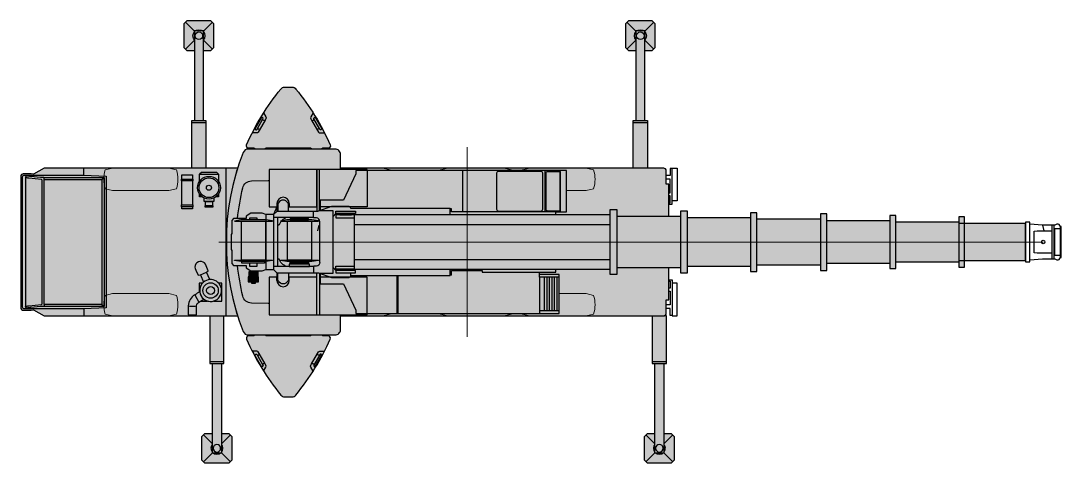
# Model space of a CAD drawing. Header units: millimetres. Extents: x 0 to 64514, y 0 to 30845.
# Drawn here: x 43590 to 64514, y 2416 to 11316 of the extents above; entities that cross this region are included whole.
import ezdxf

# ---------------------------------------------------------------- set-up
doc = ezdxf.new("R2010")
doc.units = ezdxf.units.MM
doc.set_wipeout_variables(frame=1)
doc.layers.add('Техника. Кран LTM 1200-5.1', color=250, linetype='Continuous')
doc.layers.add('Техника. Кран LTM 1200-5.1 Штрих', color=7, linetype='Continuous', lineweight=15, true_color=0xffc994)

# ---------------------------------------------------------------- blocks, each defined once
blk = doc.blocks.new('BLOCK-20200509.104115')
at = {"color": 0, "linetype": 'ByBlock', "lineweight": -2, "transparency": 16777216}
blk.add_lwpolyline([(-566, -224), (-718, -188, -0.14555), (-718, 188), (-566, 224), (566, 224), (718, 188, -0.14555), (718, -188), (566, -224)], format="xyb", close=True, dxfattribs=at)
blk = doc.blocks.new('BLOCK-20200509.102959')
at = {"color": 0, "linetype": 'ByBlock', "lineweight": -2, "transparency": 16777216}
blk.add_wipeout([(-8978, -1321), (-8974, -1341), (-8964, -1357), (-8947, -1368), (-8928, -1372), (-8908, -1372), (-8773, -1372), (-8721, -1362), (-8510, -1485), (3952, -1485), (3952, -1485), (3971, -1481), (3988, -1470), (3999, -1454), (4002, -1435), (4002, -1163), (4052, -1163), (4052, 1163), (4002, 1163), (4002, 1435), (4002, 1435), (3999, 1454), (3988, 1470), (3971, 1481), (3952, 1485), (-8510, 1485), (-8721, 1362), (-8773, 1372), (-8908, 1372), (-8928, 1372), (-8928, 1372), (-8947, 1368), (-8964, 1357), (-8974, 1341), (-8978, 1321)], dxfattribs=at)
at = {"layer": 'Техника. Кран LTM 1200-5.1 Штрих', "transparency": 16777216}
h = blk.add_hatch(color=256, dxfattribs=at)
h.dxf.hatch_style = 1
edge = h.paths.add_edge_path()
edge.add_arc((-8928, -1321), 50.3, 180, 270)
edge.add_line((-8928, -1372), (-8908, -1372))
edge.add_line((-8908, -1372), (-8773, -1372))
edge.add_line((-8773, -1372), (-8721, -1362))
edge.add_line((-8721, -1362), (-8510, -1485))
edge.add_line((-8510, -1485), (3952, -1485))
edge.add_arc((3952, -1435), 50.3, 270, 360)
edge.add_line((4002, -1435), (4002, -1163))
edge.add_line((4002, -1163), (4052, -1163))
edge.add_line((4052, -1163), (4052, 1163))
edge.add_line((4052, 1163), (4002, 1163))
edge.add_line((4002, 1163), (4002, 1435))
edge.add_arc((3952, 1435), 50.3, 0, 90)
edge.add_line((3952, 1485), (-8510, 1485))
edge.add_line((-8510, 1485), (-8721, 1362))
edge.add_line((-8721, 1362), (-8773, 1372))
edge.add_line((-8773, 1372), (-8908, 1372))
edge.add_line((-8908, 1372), (-8928, 1372))
edge.add_arc((-8928, 1321), 50.3, 90, 180)
edge.add_line((-8978, 1321), (-8978, -1321))
h = blk.add_hatch(color=256, dxfattribs=at)
h.dxf.hatch_style = 1
h.set_gradient(color1=(91, 91, 91), color2=(204, 204, 204), tint=1)
edge = h.paths.add_edge_path()
edge.add_arc((-8778, -1691), 409, 95.5172, 104.8599, ccw=False)
edge.add_line((-8818, -1285), (-8562, -1258))
edge.add_arc((-8564, -1242), 16, 275.9323, 360)
edge.add_line((-8548, -1242), (-8548, 1242))
edge.add_arc((-8564, 1242), 16, 0, 84.0677)
edge.add_line((-8562, 1258), (-8818, 1285))
edge.add_arc((-8778, 1691), 409, 255.1401, 264.4828, ccw=False)
edge.add_line((-8883, 1296), (-8883, -1296))
at = {"color": 0, "linetype": 'ByBlock', "lineweight": -2, "transparency": 16777216}
for p, q in [((-7712, 1345), (-7712, 1485)), ((-4852, 1485), (-4852, -1485)), ((-7348, 1257), (-7302, 1295)), ((-5366, -662), (-5241, -609)), ((-5479, -1060), (-5395, -1208)), ((-7712, -1345), (-7712, -1485)), ((-7348, -1257), (-7302, -1295))]:
    blk.add_line(p, q, dxfattribs=at)
for points in [[(-8978, -1321, 0.414214), (-8928, -1372), (-8908, -1372), (-8773, -1372), (-8721, -1362), (-8510, -1485), (3952, -1485, 0.414214), (4002, -1435), (4002, -1163), (4052, -1163), (4052, 1163), (4002, 1163), (4002, 1435, 0.414214), (3952, 1485), (-8510, 1485), (-8721, 1362), (-8773, 1372), (-8908, 1372), (-8928, 1372, 0.414214), (-8978, 1321)], [(-8941, 1310, -0.414214), (-8906, 1346), (-7712, 1346), (-7262, 1322), (-7262, -1322), (-7712, -1346), (-8906, -1346, -0.414214), (-8941, -1310)], [(-8883, -1296, -0.040788), (-8818, -1285), (-8562, -1258, 0.384203), (-8548, -1242), (-8548, 1242, 0.384203), (-8562, 1258), (-8818, 1285, -0.040788), (-8883, 1296)], [(-5304, -809, 0.25355), (-5379, -1004, -0.007762), (-5479, -1060, 0.254739), (-5609, -1281), (-5609, -1465), (-5443, -1465), (-5443, -1283, -0.268061), (-5395, -1208), (-5296, -1150, 1.462914), (-5179, -757), (-5241, -609), (-5208, -581), (-5252, -479, 1.204244), (-5457, -566), (-5413, -667), (-5366, -662)]]:
    blk.add_lwpolyline(points, format="xyb", close=True, dxfattribs=at)
for points in [[(4052, 761), (4119, 761), (4119, 1480), (4081, 1480), (4081, 1341), (4002, 1341)], [(-8517, 1295), (-7302, 1295), (-7302, -1295), (-8517, -1295)], [(-5739, 1266), (-5739, 1349), (-5524, 1349), (-5524, 1266)], [(-5383, 1220), (-5383, 1363), (-4999, 1363), (-4999, 1214)], [(4052, 988), (4081, 988), (4081, 1262), (4002, 1262)], [(-5739, 747), (-5739, 1228)], [(-5524, 1228), (-5524, 747)], [(-5330, 908), (-5383, 908), (-5383, 963)], [(-5095, 885), (-5095, 812), (-5288, 812), (-5288, 883)], [(-4999, 970), (-4999, 908), (-5057, 908)], [(4052, 790), (4081, 790), (4081, 927), (4052, 927)], [(-5524, 709), (-5524, 667), (-5739, 667), (-5739, 709)], [(-5325, -830), (-5390, -830), (-5390, -1011)], [(-5101, -1188), (-4934, -1188), (-4934, -830), (-4996, -830)], [(4052, -761), (4119, -761), (4119, -1480), (4081, -1480), (4081, -1341), (4002, -1341)], [(4052, -790), (4081, -790), (4081, -927), (4052, -927)], [(4052, -988), (4081, -988), (4081, -1262), (4002, -1262)], [(-5362, -1188), (-5220, -1188)]]:
    blk.add_lwpolyline(points, dxfattribs=at)
for points in [[(4119, 1488), (4226, 1488), (4226, 828), (4119, 828)], [(-8508, 1257), (-7348, 1257), (-7348, -1257), (-8508, -1257)], [(-5516, 1228), (-5747, 1228), (-5747, 1266), (-5516, 1266)], [(-5038, 1401), (-5345, 1401), (-5383, 1363), (-4999, 1363)], [(-5516, 709), (-5747, 709), (-5747, 747), (-5516, 747)], [(-5115, 701), (-5267, 701), (-5267, 730), (-5115, 730)], [(-5121, 730), (-5262, 730), (-5262, 812), (-5121, 812)], [(4119, -1488), (4226, -1488), (4226, -828), (4119, -828)]]:
    blk.add_lwpolyline(points, close=True, dxfattribs=at)
for points in [[(-8508, 1257, 0.098066), (-8517, 1295, -0.011975), (-8775, 1317, -0.041806), (-8854, 1332, 0.138573), (-8876, 1317, 0.119934), (-8883, 1296)], [(-8508, -1257, -0.098066), (-8517, -1295, 0.011975), (-8775, -1317, 0.041806), (-8854, -1332, -0.138573), (-8876, -1317, -0.119934), (-8883, -1296)]]:
    blk.add_lwpolyline(points, format="xyb", dxfattribs=at)
for centre, radius in [((-5193, 1092), 229), ((-5194, 1092), 198), ((-5194, 1092), 51.4), ((0, 0), 898), ((-5161, -976), 155), ((-5161, -976), 79.3)]:
    blk.add_circle(centre, radius, dxfattribs=at)
for start, end in [(94.6133, 130.446), (187.3631, 232.0417), (187.3669, 267.0039)]:
    blk.add_arc((-5161, -976), 220, start, end, dxfattribs=at)
blk.add_open_spline([(-5609, -1281), (-5592, -1299), (-5462, -1297), (-5443, -1283)], degree=3, dxfattribs=at)
at = {"layer": 'Defpoints', "color": 251, "linetype": 'ByBlock', "lineweight": 0, "true_color": 0x5b5b5b, "transparency": 16777216}
for p in [(-6565, 1261), (-3915, 1261), (-2265, 1261), (175, 1261), (1825, 1261)]:
    blk.add_blockref('BLOCK-20200509.104115', p, dxfattribs=at)
at = {"layer": 'Defpoints', "color": 251, "linetype": 'ByBlock', "lineweight": 0, "true_color": 0x5b5b5b, "transparency": 16777216, "xscale": -1, "rotation": 180}
for p in [(-6565, -1261), (-3915, -1261), (-2265, -1261), (175, -1261), (1825, -1261)]:
    blk.add_blockref('BLOCK-20200509.104115', p, dxfattribs=at)
blk = doc.blocks.new('BLOCK-20200509.081106')
at = {"layer": 'Техника. Кран LTM 1200-5.1 Штрих', "true_color": 0xadadad, "transparency": 16777216}
h = blk.add_hatch(color=253, dxfattribs=at)
h.dxf.hatch_style = 1
edge = h.paths.add_edge_path()
edge.add_arc((73, 635), 99.9, 39.401, 90)
edge.add_line((73, 735), (-73, 735))
edge.add_arc((-73, 635), 99.9, 90, 140.599)
edge.add_arc((3597, -2380), 4850, 140.599, 156.2263)
edge.add_arc((-795, -445), 50, 156.2263, 270)
edge.add_line((-795, -495), (-692, -495))
edge.add_arc((-693, -524), 28.9, -0.4368, 87.4475, ccw=False)
edge.add_line((-664, -524), (-664, -599))
edge.add_arc((-701, -593), 37.2, 294.2578, 351.3513, ccw=False)
edge.add_line((-686, -627), (-710, -634))
edge.add_arc((-704, -653), 20.4, 109.182, 186.4607)
edge.add_line((-724, -656), (-724, -696))
edge.add_arc((-684, -695), 39.7, 180.7946, 277.5377)
edge.add_line((-679, -734), (-461, -734))
edge.add_arc((-455, -695), 39.7, 262.4623, 359.2054)
edge.add_line((-416, -696), (-416, -656))
edge.add_arc((-436, -653), 20.4, 353.5393, 430.818)
edge.add_line((-429, -634), (-454, -627))
edge.add_arc((-439, -593), 37.2, 188.6487, 245.7422, ccw=False)
edge.add_line((-475, -599), (-475, -524))
edge.add_arc((-446, -524), 28.9, 92.5525, 180.4368, ccw=False)
edge.add_line((-448, -495), (448, -495))
edge.add_arc((446, -524), 28.9, -0.4368, 87.4475, ccw=False)
edge.add_line((475, -524), (475, -599))
edge.add_arc((439, -593), 37.2, 294.2578, 351.3513, ccw=False)
edge.add_line((454, -627), (429, -634))
edge.add_arc((436, -653), 20.4, 109.182, 186.4607)
edge.add_line((416, -656), (416, -696))
edge.add_arc((455, -695), 39.7, 180.7946, 277.5377)
edge.add_line((461, -734), (679, -734))
edge.add_arc((684, -695), 39.7, 262.4623, 359.2054)
edge.add_line((724, -696), (724, -656))
edge.add_arc((704, -653), 20.4, 353.5393, 430.818)
edge.add_line((710, -634), (686, -627))
edge.add_arc((701, -593), 37.2, 188.6487, 245.7422, ccw=False)
edge.add_line((664, -599), (664, -524))
edge.add_arc((693, -524), 28.9, 92.5525, 180.4368, ccw=False)
edge.add_line((692, -495), (795, -495))
edge.add_arc((795, -445), 50, 270, 383.7737)
edge.add_arc((-3597, -2380), 4850, 23.7737, 39.401)
at = {"color": 0, "linetype": 'ByBlock', "lineweight": -2, "transparency": 16777216}
for p, q in [((-630, -113), (-512, 96)), ((-468, 71), (-587, -137)), ((468, 71), (587, -137)), ((630, -113), (512, 96))]:
    blk.add_line(p, q, dxfattribs=at)
blk.add_lwpolyline([(150, 698, 0.224438), (73, 735), (-73, 735, 0.224438), (-150, 698, 0.068293), (-841, -425, 0.541678), (-795, -495), (-692, -495, -0.403439), (-664, -524), (-664, -599, -0.254402), (-686, -627), (-710, -634, 0.350581), (-724, -656), (-724, -696, 0.449119), (-679, -734), (-461, -734, 0.449119), (-416, -696), (-416, -656, 0.350581), (-429, -634), (-454, -627, -0.254402), (-475, -599), (-475, -524, -0.403439), (-448, -495), (448, -495, -0.403439), (475, -524), (475, -599, -0.254402), (454, -627), (429, -634, 0.350581), (416, -656), (416, -696, 0.449119), (461, -734), (679, -734, 0.449119), (724, -696), (724, -656, 0.350581), (710, -634), (686, -627, -0.254402), (664, -599), (664, -524, -0.403439), (692, -495), (795, -495, 0.541678), (841, -425, 0.068293)], format="xyb", close=True, dxfattribs=at)
for points in [[(-499, 217), (-451, 136, -0.267598), (-451, 101), (-468, 71, -0.41378), (-495, 64), (-504, 69, -0.413853), (-512, 96, 0.999642), (-546, 116), (-665, -93, 0.999642), (-630, -113, -0.413853), (-603, -105), (-594, -110, -0.41378), (-587, -137), (-604, -168, -0.267598), (-634, -185), (-728, -186)], [(499, 217), (451, 136, 0.267598), (451, 101), (468, 71, 0.41378), (495, 64), (504, 69, 0.413853), (512, 96, -0.999642), (546, 116), (665, -93, -0.999642), (630, -113, 0.413853), (603, -105), (594, -110, 0.41378), (587, -137), (604, -168, 0.267598), (634, -185), (728, -186)]]:
    blk.add_lwpolyline(points, format="xyb", dxfattribs=at)
blk = doc.blocks.new('BLOCK-20200509.081109')
at = {"color": 0, "linetype": 'ByBlock', "lineweight": -2, "transparency": 16777216}
blk.add_wipeout([(-1151, -1763), (-1143, -1804), (-1120, -1839), (-1086, -1862), (-1045, -1870), (705, -1870), (705, -1870), (736, -1865), (765, -1852), (788, -1830), (804, -1803), (804, -1803), (1025, -1099), (1137, -369), (1137, 369), (1025, 1099), (804, 1803), (804, 1803), (788, 1830), (765, 1852), (736, 1865), (705, 1870), (-1045, 1870), (-1045, 1870), (-1086, 1862), (-1120, 1839), (-1143, 1804), (-1151, 1763), (-1151, 1763)], dxfattribs=at)
at = {"layer": 'Техника. Кран LTM 1200-5.1 Штрих', "true_color": 0xadadad, "transparency": 16777216}
h = blk.add_hatch(color=253, dxfattribs=at)
h.dxf.hatch_style = 1
edge = h.paths.add_edge_path()
edge.add_arc((-1045, -1763), 107, 180, 270)
edge.add_line((-1045, -1870), (705, -1870))
edge.add_arc((705, -1763), 107, 270, 338.1762)
edge.add_arc((-3699, 0), 4850, 338.1762, 381.8238)
edge.add_arc((705, 1763), 107, 21.8238, 90)
edge.add_line((705, 1870), (-1045, 1870))
edge.add_arc((-1045, 1763), 107, 90, 180)
edge.add_line((-1151, 1763), (-1151, -1763))
at = {"color": 0, "linetype": 'ByBlock', "lineweight": -2, "transparency": 16777216}
blk.add_lwpolyline([(-1151, -1763, 0.414214), (-1045, -1870), (705, -1870, 0.306572), (804, -1803, 0.192785), (804, 1803, 0.306572), (705, 1870), (-1045, 1870, 0.414214), (-1151, 1763)], format="xyb", close=True, dxfattribs=at)
blk.add_lwpolyline([(-1151, 1239), (304, 1239), (642, 1228, -0.36355), (813, 1090, -0.029307), (921, 471), (921, -471, -0.029307), (813, -1090, -0.36355), (642, -1228), (304, -1239), (-1151, -1239)], format="xyb", dxfattribs=at)
blk = doc.blocks.new('BLOCK-20200509.101949')
at = {"color": 0, "linetype": 'ByBlock', "lineweight": -2, "transparency": 16777216}
blk.add_blockref('BLOCK-20200509.081106', (3597, 2380), dxfattribs=at)
at = {"color": 0, "linetype": 'ByBlock', "lineweight": -2, "transparency": 16777216, "xscale": -1, "rotation": 180}
blk.add_blockref('BLOCK-20200509.081106', (3597, -2380), dxfattribs=at)
at = {"color": 0, "linetype": 'ByBlock', "lineweight": -2, "transparency": 16777216}
blk.add_blockref('BLOCK-20200509.081109', (3699, 0), dxfattribs=at)
at = {"layer": 'Техника. Кран LTM 1200-5.1 Штрих', "transparency": 16777216}
h = blk.add_hatch(color=256, dxfattribs=at)
h.dxf.hatch_style = 1
edge = h.paths.add_edge_path()
edge.add_line((4300, 828), (4259, 828))
edge.add_line((4259, 828), (4259, 804))
edge.add_line((4259, 804), (4197, 804))
edge.add_line((4197, 804), (4197, 698))
edge.add_line((4197, 698), (4205, 698))
edge.add_line((4205, 698), (4205, 599))
edge.add_arc((4300, 1040), 452, 257.8552, 270)
edge.add_arc((4300, 1040), 452, 270, 282.1448)
edge.add_line((4395, 599), (4395, 698))
edge.add_line((4395, 698), (4403, 698))
edge.add_line((4403, 698), (4403, 804))
edge.add_line((4403, 804), (4341, 804))
edge.add_line((4341, 804), (4341, 828))
edge.add_line((4341, 828), (4300, 828))
at = {"color": 0, "linetype": 'ByBlock', "lineweight": -2, "transparency": 16777216}
blk.add_wipeout([(4052, -552), (4121, -582), (4353, -582), (4448, -517), (4448, -474), (4698, -474), (4734, -432), (4734, -158), (4750, -158), (4750, 158), (4734, 158), (4734, 432), (4698, 474), (4448, 474), (4448, 517), (4353, 582), (4121, 582), (4052, 552), (3893, 552), (3827, 617), (3827, 707), (3982, 707), (3982, 1462), (3022, 1462), (2970, 1462), (2010, 1462), (2010, 1438), (-1852, 1438), (-1852, 657), (-1456, 657), (-1456, 604), (-1781, 604), (-1781, -604), (-1995, -604), (-1995, -1438), (2010, -1438), (2010, -1462), (2970, -1462), (3022, -1462), (3982, -1462), (3982, -707), (3827, -707), (3893, -552)], dxfattribs=at)
at = {"layer": 'Техника. Кран LTM 1200-5.1 Штрих', "transparency": 16777216}
h = blk.add_hatch(color=256, dxfattribs=at)
h.dxf.hatch_style = 1
h.paths.add_polyline_path([(3893, -552), (4052, -552), (4121, -582), (4353, -582), (4448, -517), (4448, -474), (4698, -474), (4734, -432), (4734, -158), (4750, -158), (4750, 158), (4734, 158), (4734, 432), (4698, 474), (4448, 474), (4448, 517), (4353, 582), (4121, 582), (4052, 552), (3893, 552), (3827, 617), (3827, 707), (3982, 707), (3982, 1462), (3022, 1462), (2970, 1462), (2010, 1462), (2010, 1438), (-1852, 1438), (-1852, 657), (-1456, 657), (-1456, 604), (-1781, 604), (-1781, -604), (-1995, -604), (-1995, -1438), (2010, -1438), (2010, -1462), (2970, -1462), (3022, -1462), (3982, -1462), (3982, -707), (3827, -707)])
h = blk.add_hatch(color=256, dxfattribs=at)
h.dxf.hatch_style = 1
h.set_gradient(color1=(91, 91, 91), color2=(153, 153, 153), tint=1, name='CYLINDER')
h.paths.add_polyline_path([(3131, 367), (3617, 367), (3617, -418), (3131, -418)])
h = blk.add_hatch(color=256, dxfattribs=at)
h.dxf.hatch_style = 1
h.set_gradient(color1=(91, 91, 91), color2=(153, 153, 153), tint=1, name='CYLINDER')
h.paths.add_polyline_path([(4055, 367), (4541, 367), (4541, -418), (4055, -418)])
h = blk.add_hatch(color=256, dxfattribs=at)
h.dxf.hatch_style = 1
h.set_gradient(color1=(91, 91, 91), color2=(212, 212, 212), tint=1)
edge = h.paths.add_edge_path()
edge.add_line((-1869, -623), (-1621, -623))
edge.add_arc((-1621, -659), 36.1, 0, 90, ccw=False)
edge.add_line((-1585, -659), (-1585, -1383))
edge.add_arc((-1621, -1383), 36.1, 270, 360, ccw=False)
edge.add_line((-1621, -1419), (-1869, -1419))
edge.add_line((-1869, -1419), (-1869, -623))
at = {"layer": 'Техника. Кран LTM 1200-5.1 Штрих', "true_color": 0xd6d6d6, "transparency": 16777216}
h = blk.add_hatch(color=254, dxfattribs=at)
h.dxf.hatch_style = 1
edge = h.paths.add_edge_path()
edge.add_line((-1519, -659), (-1519, -1383))
edge.add_arc((-1483, -1383), 36.1, 180, 270)
edge.add_line((-1483, -1419), (-627, -1419))
edge.add_arc((-627, -1383), 36.1, 270, 360)
edge.add_line((-591, -1383), (-591, -659))
edge.add_arc((-627, -659), 36.1, 0, 90)
edge.add_line((-627, -623), (-1483, -623))
edge.add_arc((-1483, -659), 36.1, 90, 180)
at = {"color": 0, "linetype": 'ByBlock', "lineweight": -2, "transparency": 16777216}
for p, q in [((-1852, 1387), (-1456, 1387)), ((-1456, 708), (-1456, 1438)), ((1398, 676), (1398, 1438)), ((1413, 676), (1413, 1438)), ((2970, 627), (2970, 1462)), ((3022, 1462), (3022, 617)), ((-1852, 708), (-1456, 708)), ((315, 666), (346, 666)), ((3578, 776), (3578, 707)), ((3827, 776), (3827, 707)), ((4395, 698), (4205, 698)), ((4259, 804), (4341, 804)), ((2270, 516), (2270, -516)), ((4205, 599), (4395, 599)), ((-1869, -604), (-1869, -1438)), ((-1568, -604), (-1568, -1438)), ((86, -604), (86, -1438)), ((2970, -627), (2970, -1462)), ((3022, -1462), (3022, -617)), ((3827, -707), (3827, -617)), ((3578, -776), (3578, -707)), ((3827, -776), (3827, -707))]:
    blk.add_line(p, q, dxfattribs=at)
for points in [[(3893, -552), (4052, -552), (4121, -582), (4353, -582), (4448, -517), (4448, -474), (4698, -474), (4734, -432), (4734, -158), (4750, -158), (4750, 158), (4734, 158), (4734, 432), (4698, 474), (4448, 474), (4448, 517), (4353, 582), (4121, 582), (4052, 552), (3893, 552), (3827, 617), (3827, 707), (3982, 707), (3982, 1462), (3022, 1462), (2970, 1462), (2010, 1462), (2010, 1438), (-1852, 1438), (-1852, 657), (-1456, 657), (-1456, 604), (-1781, 604), (-1781, -604), (-1995, -604), (-1995, -1438), (2010, -1438), (2010, -1462), (2970, -1462), (3022, -1462), (3982, -1462), (3982, -707), (3827, -707)], [(2644, 620), (2244, 620), (2244, 571), (2644, 571)], [(2639, 544), (2639, 488), (2270, 488), (2270, 544)], [(2565, 571), (2565, 544), (2324, 544), (2324, 571)], [(3169, 444), (3581, 444), (3581, 496), (3169, 496)], [(3559, 393), (3191, 393), (3191, 423), (3559, 423)], [(3205, 444), (3545, 444), (3545, 423), (3205, 423)], [(3131, 367), (3617, 367), (3617, -418), (3131, -418)], [(4055, 367), (4541, 367), (4541, -418), (4055, -418)], [(2644, -620), (2244, -620), (2244, -571), (2644, -571)], [(2639, -544), (2639, -488), (2270, -488), (2270, -544)], [(2565, -571), (2565, -544), (2324, -544), (2324, -571)], [(3559, -444), (3191, -444), (3191, -473), (3559, -473)], [(3521, -498), (3230, -498), (3230, -473), (3521, -473)]]:
    blk.add_lwpolyline(points, close=True, dxfattribs=at)
for points in [[(-1802, 708), (-1802, 1387)], [(-1752, 708), (-1752, 1387)], [(-1701, 708), (-1701, 1387)], [(-1651, 708), (-1651, 1387)], [(-1600, 708), (-1600, 1387)], [(-1549, 708), (-1549, 1387)], [(2010, 1438), (2010, 707), (2970, 707), (2970, 1462)], [(2958, 631), (2958, 841), (2487, 841), (2242, 1374), (2242, 1438), (2010, 1438)], [(3022, 1462), (3022, 707), (3578, 707)], [(-1456, 708), (-1456, 657)], [(315, 666), (315, 574), (-299, 576), (-299, 604), (-1456, 604)], [(2340, 676), (2340, 620)], [(2966, 628), (2695, 628), (2695, -628), (2966, -628)], [(2644, 571), (2695, 516)], [(3093, 496), (3093, 617)], [(3807, 496), (3807, -496)], [(4052, -552), (4052, 552)], [(4077, 393), (4077, 429), (4533, 429), (4533, 393)], [(4377, 429), (4377, 485), (4223, 485), (4223, 429)], [(2964, 412), (2964, -412)], [(3758, 367), (2994, 367), (2994, 373), (3123, 393), (3627, 393), (3758, 372), (3758, 367)], [(4682, 367), (3918, 367), (3918, 373), (4047, 393), (4551, 393), (4682, 372), (4682, 367)], [(3758, -418), (2994, -418), (2994, -424), (3123, -444), (3627, -444), (3758, -422), (3758, -418)], [(4682, -418), (3918, -418), (3918, -424), (4047, -444), (4551, -444), (4682, -422), (4682, -418)], [(-1781, -604), (315, -604), (315, -666), (346, -666)], [(2644, -571), (2695, -516)], [(3093, -496), (3093, -617)], [(4223, -444), (4223, -479), (4377, -479), (4377, -444)], [(2010, -1438), (2242, -1438), (2242, -1374), (2487, -841), (2958, -841), (2958, -631)], [(2010, -1438), (2010, -707), (2970, -707), (2970, -1462)], [(3578, -707), (3022, -707), (3022, -1462)]]:
    blk.add_lwpolyline(points, dxfattribs=at)
for points in [[(3593, 617), (3593, 733, -1.012082), (3812, 733), (3812, 617)], [(3827, 617), (3012, 617, -0.058277), (2988, 621), (2728, 712, 0.082974), (2703, 717), (2397, 717, 0.148106), (2382, 713), (2340, 688), (2340, 676), (346, 676), (346, 553)], [(346, -553), (346, -676), (2340, -676), (2340, -688), (2382, -713, 0.148106), (2397, -717), (2703, -717, 0.082974), (2728, -712), (2988, -621, -0.058277), (3012, -617), (3827, -617), (3893, -552), (3893, 552)], [(2964, 412, 0.000002), (2964, 412, -0.395443), (3030, 487), (3082, 487), (3093, 496), (3893, 496)], [(3661, 496), (3661, 484, 0.231005), (3667, 473), (3707, 450, -0.131632), (3747, 410), (3783, 348, 0.239384), (3792, 342), (3807, 342)], [(2270, 280), (1360, 280), (1249, 162, 0.19225), (1184, 0, 0.19225), (1249, -162), (1360, -280), (2270, -280)], [(2964, -412, -0.000002), (2964, -412, 0.395443), (3030, -487), (3082, -487), (3093, -496), (3893, -496)], [(3661, -496), (3661, -484, -0.231005), (3667, -473), (3707, -450, 0.131632), (3747, -410), (3783, -348, -0.239384), (3792, -342), (3807, -342)], [(3593, -617), (3593, -733, 1.012082), (3812, -733), (3812, -617)]]:
    blk.add_lwpolyline(points, format="xyb", dxfattribs=at)
for points in [[(4300, 828), (4259, 828), (4259, 804), (4197, 804), (4197, 698), (4205, 698), (4205, 599, 0.053041), (4300, 589, 0.053041), (4395, 599), (4395, 698), (4403, 698), (4403, 804), (4341, 804), (4341, 828)], [(1413, -225, -0.972533), (1413, 225), (1772, 235, -1.028243), (1772, -235)], [(-1869, -623), (-1621, -623, -0.414214), (-1585, -659), (-1585, -1383, -0.414214), (-1621, -1419), (-1869, -1419)], [(-1519, -659), (-1519, -1383, 0.414214), (-1483, -1419), (-627, -1419, 0.414214), (-591, -1383), (-591, -659, 0.414214), (-627, -623), (-1483, -623, 0.414214)]]:
    blk.add_lwpolyline(points, format="xyb", close=True, dxfattribs=at)
blk.add_circle((0, 0), 85.6, dxfattribs=at)
for centre, start, end in [((3702, 776), 0, 180), ((3702, -776), 180, 0)]:
    blk.add_arc(centre, 124, start, end, dxfattribs=at)
blk = doc.blocks.new('BLOCK-20200509.103224')
at = {"color": 0, "linetype": 'ByBlock', "lineweight": -2, "transparency": 16777216}
blk.add_line((270, 358), (270, -358), dxfattribs=at)
blk.add_lwpolyline([(359, 402), (270, 402), (270, 358), (15, 336), (-229, 336), (-273, 358, 0.535185), (-337, 312), (-359, 312), (-359, -312), (-337, -312, 0.535185), (-273, -358), (-229, -336), (15, -336), (270, -358), (270, -402), (359, -402)], format="xyb", close=True, dxfattribs=at)
for points in [[(-337, -312), (-337, 312)], [(-337, 271), (-230, 271), (-230, -271), (-337, -271)], [(-213, -335), (-213, 335)], [(-178, 336), (-178, -336)], [(-178, 225), (-7, 227), (124, 227), (186, 217), (186, -217), (124, -227), (-7, -227), (-178, -225)], [(15, -336), (-7, -227)]]:
    blk.add_lwpolyline(points, dxfattribs=at)
blk.add_circle((3, 0), 35, dxfattribs=at)
blk = doc.blocks.new('BLOCK-20200509.104435')
at = {"color": 0, "linetype": 'ByBlock', "lineweight": -2, "transparency": 16777216}
blk.add_wipeout([(-300, 240), (-240, 300), (240, 300), (300, 240), (300, -240), (240, -300), (-240, -300), (-300, -240)], dxfattribs=at)
at = {"layer": 'Техника. Кран LTM 1200-5.1 Штрих', "true_color": 0xadadad, "transparency": 16777216}
h = blk.add_hatch(color=253, dxfattribs=at)
h.dxf.hatch_style = 1
h.paths.add_polyline_path([(-300, 240), (-300, -240), (-240, -300), (240, -300), (300, -240), (300, 240), (240, 300), (-240, 300)])
at = {"color": 0, "linetype": 'ByBlock', "lineweight": -2, "transparency": 16777216}
for p, q in [((-270, 270), (-85, 85)), ((270, 270), (85, 85)), ((-85, -85), (-270, -270)), ((85, -85), (270, -270))]:
    blk.add_line(p, q, dxfattribs=at)
blk.add_lwpolyline([(-300, 240), (-300, -240), (-240, -300), (240, -300), (300, -240), (300, 240), (240, 300), (-240, 300)], close=True, dxfattribs=at)
blk.add_circle((0, 0), 121, dxfattribs=at)
blk = doc.blocks.new('BLOCK-20200509.104436')
at = {"color": 0, "linetype": 'ByBlock', "lineweight": -2, "transparency": 16777216}
blk.add_wipeout([(90, -2056), (90, 97), (-90, 97), (-90, -2056)], dxfattribs=at)
at = {"layer": 'Техника. Кран LTM 1200-5.1 Штрих', "true_color": 0xadadad, "transparency": 16777216}
h = blk.add_hatch(color=253, dxfattribs=at)
h.dxf.hatch_style = 1
h.paths.add_polyline_path([(-90, 97), (-90, -2056), (90, -2056), (90, 97)])
at = {"color": 0, "linetype": 'ByBlock', "lineweight": -2, "transparency": 16777216}
blk.add_lwpolyline([(-90, 97), (-90, -2056), (90, -2056), (90, 97)], close=True, dxfattribs=at)
blk.add_circle((0, 0), 75.1, dxfattribs=at)
blk = doc.blocks.new('BLOCK-20200509.10443801')
at = {"color": 0, "linetype": 'ByBlock', "lineweight": -2, "transparency": 16777216}
blk.add_wipeout([(142, 0), (-142, 0), (-142, -957), (142, -957)], dxfattribs=at)
at = {"layer": 'Техника. Кран LTM 1200-5.1 Штрих', "transparency": 16777216}
h = blk.add_hatch(color=256, dxfattribs=at)
h.dxf.hatch_style = 1
h.paths.add_polyline_path([(-142, 0), (142, 0), (142, -957), (-142, -957)])
at = {"color": 0, "linetype": 'ByBlock', "lineweight": -2, "transparency": 16777216}
blk.add_lwpolyline([(-142, 0), (142, 0), (142, -957), (-142, -957)], close=True, dxfattribs=at)
blk.add_lwpolyline([(-142, -38), (142, -38)], dxfattribs=at)
blk = doc.blocks.new('*U58')
at = {"color": 0, "linetype": 'ByBlock', "lineweight": -2, "transparency": 16777216}
for p in [(-5396, 4150), (3483, 4150)]:
    blk.add_blockref('BLOCK-20200509.104435', p, dxfattribs=at)
at = {"color": 0, "linetype": 'ByBlock', "lineweight": -2, "transparency": 16777216, "xscale": -1, "rotation": 180}
for p in [(-5034, -4150), (3865, -4150)]:
    blk.add_blockref('BLOCK-20200509.104435', p, dxfattribs=at)
at = {"color": 0, "linetype": 'ByBlock', "lineweight": -2, "transparency": 16777216}
blk.add_wipeout([(11229, -375), (11229, 375), (0, 375), (0, -375)], dxfattribs=at)
for p in [(-5396, 4150), (3483, 4150)]:
    blk.add_blockref('BLOCK-20200509.104436', p, dxfattribs=at)
at = {"color": 0, "linetype": 'ByBlock', "lineweight": -2, "transparency": 16777216, "rotation": 180}
blk.add_blockref('BLOCK-20200509.103224', (11587, 0), dxfattribs=at)
at = {"color": 0, "linetype": 'ByBlock', "lineweight": -2, "transparency": 16777216, "xscale": -1, "rotation": 180}
for p in [(-5034, -4150), (3865, -4150)]:
    blk.add_blockref('BLOCK-20200509.104436', p, dxfattribs=at)
at = {"color": 0, "linetype": 'ByBlock', "lineweight": -2, "transparency": 16777216}
blk.add_wipeout([(9888, -504), (10001, -504), (10001, 504), (9888, 504)], dxfattribs=at)
for p in [(-5396, 2442), (3483, 2442)]:
    blk.add_blockref('BLOCK-20200509.10443801', p, dxfattribs=at)
at = {"color": 0, "linetype": 'ByBlock', "lineweight": -2, "transparency": 16777216, "xscale": -1, "rotation": 180}
for p in [(-5034, -2442), (3865, -2442)]:
    blk.add_blockref('BLOCK-20200509.10443801', p, dxfattribs=at)
at = {"color": 0, "linetype": 'ByBlock', "lineweight": -2, "transparency": 16777216}
blk.add_blockref('BLOCK-20200509.102959', (0, 0), dxfattribs=at)
at = {"color": 0, "linetype": 'ByBlock', "lineweight": -2, "transparency": 16777216, "rotation": 180}
blk.add_blockref('BLOCK-20200509.101949', (0, 0), dxfattribs=at)
at = {"layer": 'Техника. Кран LTM 1200-5.1 Штрих', "true_color": 0xadadad, "transparency": 16777216}
h = blk.add_hatch(color=253, dxfattribs=at)
h.dxf.hatch_style = 1
h.paths.add_polyline_path([(11229, -375), (11229, 375), (0, 375), (0, -375)])
at = {"color": 0, "linetype": 'ByBlock', "lineweight": -2, "transparency": 16777216}
blk.add_lwpolyline([(-2987, 336), (-3010, 227)], dxfattribs=at)
blk.add_lwpolyline([(11229, -375), (11229, 375), (0, 375), (0, -375)], close=True, dxfattribs=at)
blk.add_wipeout([(0, 405), (9888, 405), (9888, -405), (0, -405)], dxfattribs=at)
at = {"layer": 'Техника. Кран LTM 1200-5.1 Штрих', "transparency": 16777216}
h = blk.add_hatch(color=256, dxfattribs=at)
h.dxf.hatch_style = 1
h.paths.add_polyline_path([(9888, -504), (10001, -504), (10001, 504), (9888, 504)])
at = {"layer": 'Техника. Кран LTM 1200-5.1 Штрих', "true_color": 0xadadad, "transparency": 16777216}
h = blk.add_hatch(color=253, dxfattribs=at)
h.dxf.hatch_style = 1
h.paths.add_polyline_path([(0, -405), (0, 405), (9888, 405), (9888, -405)])
at = {"color": 0, "linetype": 'ByBlock', "lineweight": -2, "transparency": 16777216}
for points in [[(9888, -504), (10001, -504), (10001, 504), (9888, 504)], [(0, -405), (0, 405), (9888, 405), (9888, -405)]]:
    blk.add_lwpolyline(points, close=True, dxfattribs=at)
blk.add_wipeout([(0, 434), (8503, 434), (8503, -434), (0, -434)], dxfattribs=at)
at = {"layer": 'Техника. Кран LTM 1200-5.1 Штрих', "true_color": 0xadadad, "transparency": 16777216}
h = blk.add_hatch(color=253, dxfattribs=at)
h.dxf.hatch_style = 1
h.paths.add_polyline_path([(0, -434), (0, 434), (8503, 434), (8503, -434)])
at = {"color": 0, "linetype": 'ByBlock', "lineweight": -2, "transparency": 16777216}
blk.add_wipeout([(8503, -532), (8622, -532), (8622, 532), (8503, 532)], dxfattribs=at)
at = {"layer": 'Техника. Кран LTM 1200-5.1 Штрих', "transparency": 16777216}
h = blk.add_hatch(color=256, dxfattribs=at)
h.dxf.hatch_style = 1
h.paths.add_polyline_path([(8503, -532), (8622, -532), (8622, 532), (8503, 532)])
at = {"color": 0, "linetype": 'ByBlock', "lineweight": -2, "transparency": 16777216}
for points in [[(0, -434), (0, 434), (8503, 434), (8503, -434)], [(8503, -532), (8622, -532), (8622, 532), (8503, 532)]]:
    blk.add_lwpolyline(points, close=True, dxfattribs=at)
blk.add_wipeout([(7106, -570), (7233, -570), (7233, 570), (7106, 570)], dxfattribs=at)
blk.add_wipeout([(0, 463), (7106, 463), (7106, -463), (0, -463)], dxfattribs=at)
at = {"layer": 'Техника. Кран LTM 1200-5.1 Штрих', "true_color": 0xadadad, "transparency": 16777216}
h = blk.add_hatch(color=253, dxfattribs=at)
h.dxf.hatch_style = 1
h.paths.add_polyline_path([(0, -463), (0, 463), (7106, 463), (7106, -463)])
at = {"layer": 'Техника. Кран LTM 1200-5.1 Штрих', "transparency": 16777216}
h = blk.add_hatch(color=256, dxfattribs=at)
h.dxf.hatch_style = 1
h.paths.add_polyline_path([(7106, -570), (7233, -570), (7233, 570), (7106, 570)])
at = {"color": 0, "linetype": 'ByBlock', "lineweight": -2, "transparency": 16777216}
for points in [[(0, -463), (0, 463), (7106, 463), (7106, -463)], [(7106, -570), (7233, -570), (7233, 570), (7106, 570)]]:
    blk.add_lwpolyline(points, close=True, dxfattribs=at)
blk.add_wipeout([(5696, -590), (5828, -590), (5828, 590), (5696, 590)], dxfattribs=at)
blk.add_wipeout([(0, 493), (5696, 493), (5696, -493), (0, -493)], dxfattribs=at)
at = {"layer": 'Техника. Кран LTM 1200-5.1 Штрих', "true_color": 0xadadad, "transparency": 16777216}
h = blk.add_hatch(color=253, dxfattribs=at)
h.dxf.hatch_style = 1
h.paths.add_polyline_path([(0, -493), (0, 493), (5696, 493), (5696, -493)])
at = {"layer": 'Техника. Кран LTM 1200-5.1 Штрих', "transparency": 16777216}
h = blk.add_hatch(color=256, dxfattribs=at)
h.dxf.hatch_style = 1
h.paths.add_polyline_path([(5696, -590), (5828, -590), (5828, 590), (5696, 590)])
at = {"color": 0, "linetype": 'ByBlock', "lineweight": -2, "transparency": 16777216}
for points in [[(0, -493), (0, 493), (5696, 493), (5696, -493)], [(5696, -590), (5828, -590), (5828, 590), (5696, 590)]]:
    blk.add_lwpolyline(points, close=True, dxfattribs=at)
blk.add_wipeout([(4290, -619), (4428, -619), (4428, 619), (4290, 619)], dxfattribs=at)
blk.add_wipeout([(0, 522), (4290, 522), (4290, -522), (0, -522)], dxfattribs=at)
at = {"layer": 'Техника. Кран LTM 1200-5.1 Штрих', "true_color": 0xadadad, "transparency": 16777216}
h = blk.add_hatch(color=253, dxfattribs=at)
h.dxf.hatch_style = 1
h.paths.add_polyline_path([(0, -522), (0, 522), (4290, 522), (4290, -522)])
at = {"layer": 'Техника. Кран LTM 1200-5.1 Штрих', "transparency": 16777216}
h = blk.add_hatch(color=256, dxfattribs=at)
h.dxf.hatch_style = 1
h.paths.add_polyline_path([(4290, -619), (4428, -619), (4428, 619), (4290, 619)])
at = {"color": 0, "linetype": 'ByBlock', "lineweight": -2, "transparency": 16777216}
for points in [[(0, -522), (0, 522), (4290, 522), (4290, -522)], [(4290, -619), (4428, -619), (4428, 619), (4290, 619)]]:
    blk.add_lwpolyline(points, close=True, dxfattribs=at)
blk.add_wipeout([(2869, -648), (3014, -648), (3014, 648), (2869, 648)], dxfattribs=at)
blk.add_wipeout([(2869, -551), (2869, 551), (-2270, 551), (-2270, -551)], dxfattribs=at)
at = {"layer": 'Техника. Кран LTM 1200-5.1 Штрих', "transparency": 16777216}
h = blk.add_hatch(color=256, dxfattribs=at)
h.dxf.hatch_style = 1
h.paths.add_polyline_path([(2869, -648), (3014, -648), (3014, 648), (2869, 648)])
h = blk.add_hatch(color=256, dxfattribs=at)
h.dxf.hatch_style = 1
h.paths.add_polyline_path([(2869, -551), (-2270, -551), (-2270, 551), (2869, 551)])
at = {"color": 0, "linetype": 'ByBlock', "lineweight": 9, "transparency": 16777216}
for p, q in [((0, 1911), (0, 0)), ((0, 0), (-4998, 0)), ((0, 0), (0, -1911)), ((11585, 0), (0, 0))]:
    blk.add_line(p, q, dxfattribs=at)
at = {"color": 0, "linetype": 'ByBlock', "lineweight": -2, "transparency": 16777216}
for p, q in [((-2270, 349), (2869, 349)), ((-2270, -349), (2869, -349))]:
    blk.add_line(p, q, dxfattribs=at)
for points in [[(2869, -648), (3014, -648), (3014, 648), (2869, 648)], [(2869, -551), (-2270, -551), (-2270, 551), (2869, 551)]]:
    blk.add_lwpolyline(points, close=True, dxfattribs=at)

msp = doc.modelspace()

# ---------------------------------------------------------------- block references
at = {"layer": 'Техника. Кран LTM 1200-5.1', "transparency": 16777216}
msp.add_blockref('*U58', (52568, 6866), dxfattribs=at)

doc.saveas('drawing.dxf')
